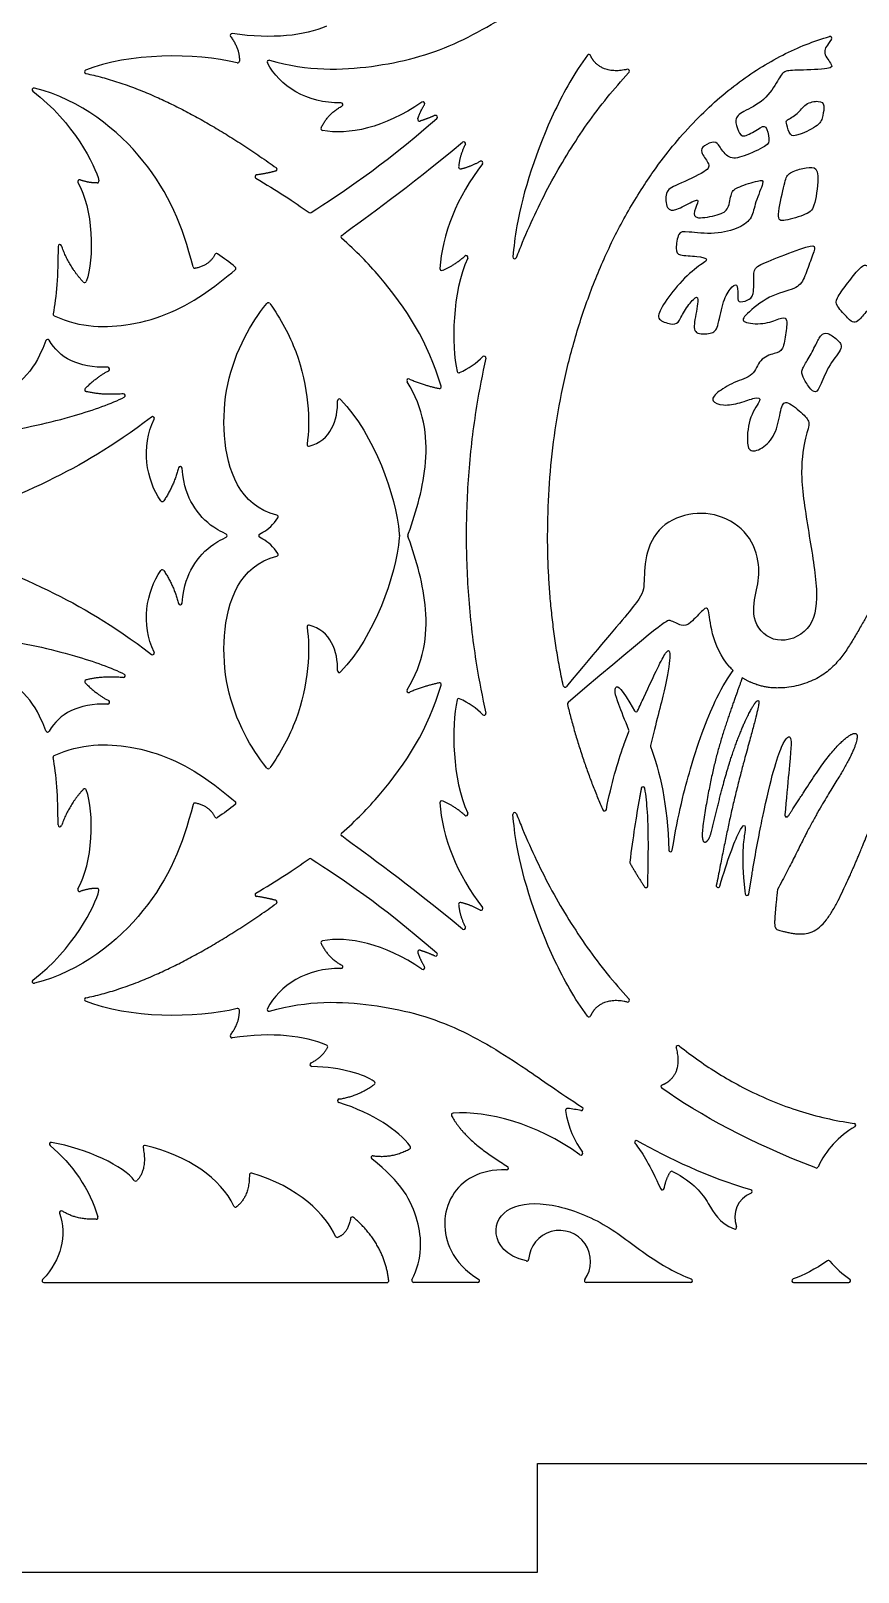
# Model space of a CAD drawing. Header units: millimetres. Extents: x -155 to 473, y -331 to 153.
# Drawn here: x 209.4 to 255.2, y -97.1 to -12 of the extents above; entities that cross this region are included whole.
import ezdxf

# ---------------------------------------------------------------- set-up
doc = ezdxf.new("R2010")
doc.units = ezdxf.units.MM
doc.header["$MEASUREMENT"] = 0
doc.layers.add('Layer 03', color=5, linetype='Continuous')

msp = doc.modelspace()

# ---------------------------------------------------------------- linework, layer by layer
at = {"layer": 'Layer 03'}
for p, q in [((220.222, -39.794), (220.014, -39.694)), ((220.014, -40.074), (220.222, -39.974)), ((222.072, -39.797), (222.248, -39.697)), ((222.248, -40.071), (222.072, -39.971)), ((229.789, -39.774), (229.799, -39.874)), ((229.799, -39.893), (229.789, -39.993)), ((230.271, -39.85), (230.306, -39.75)), ((230.306, -40.017), (230.271, -39.917)), ((249.104, -59.679), (249.289, -58.562)), ((248.889, -59.514), (248.906, -59.673)), ((210.153, -81.134), (229.11, -81.134)), ((234.123, -81.134), (230.58, -81.134)), ((245.896, -81.134), (240.121, -81.134)), ((251.587, -81.134), (254.637, -81.134)), ((237.426, -97.134), (237.426, -91.134)), ((237.426, -91.134), (277.426, -91.134)), ((197.426, -97.134), (237.426, -97.134))]:
    msp.add_line(p, q, dxfattribs=at)
for centre, radius, start, end in [((220.54, -12.245), 0.1, 81.53168, 217.29526), ((253.601, -12.402), 0.1, 324.99678, 106.32072), ((240.272, -13.401), 0.1, 22.78087, 143.76271), ((212.492, -14.259), 0.1, 111.79357, 258.29991), ((220.856, -13.669), 0.1, 255.8393, 358.42759), ((222.588, -13.723), 0.1, 74.30426, 208.23405), ((242.415, -14.221), 0.1, 317.25463, 103.76522), ((209.599, -15.259), 0.1, 76.03754, 232.94801), ((226.571, -16.071), 0.1, 298.16218, 91.76045), ((231.097, -16.028), 0.1, 327.9607, 124.13541), ((230.912, -16.885), 0.1, 162.03187, 287.20956), ((231.796, -16.764), 0.1, 311.22778, 114.10687), ((225.563, -17.405), 0.1, 155.06146, 259.36875), ((233.357, -18.226), 0.1, 332.52558, 129.42768), ((222.939, -19.647), 0.1, 285.10998, 54.48761), ((233.172, -19.523), 0.1, 175.3566, 282.58273), ((234.316, -19.29), 0.1, 321.40459, 118.69506), ((212.117, -20.332), 0.1, 71.68739, 211.22352), ((213.097, -20.302), 0.1, 270.93878, 13.81683), ((221.918, -20.058), 0.1, 98.42678, 239.68105), ((224.864, -21.953), 0.1, 234.31212, 303.17999), ((211.031, -23.905), 0.1, 18.90991, 180.06324), ((226.668, -23.377), 0.1, 126.39314, 228.83937), ((219.689, -24.402), 0.1, 56.36672, 153.23615), ((233.483, -24.515), 0.1, 335.13917, 131.65435), ((236.173, -24.489), 0.1, 175.10928, 338.87419), ((218.491, -25.016), 0.1, 194.44444, 280.54105), ((220.659, -25.121), 0.1, 309.50417, 50.49032), ((232.134, -25.133), 0.1, 176.07826, 291.50114), ((212.4, -25.806), 0.1, 222.77937, 339.34367), ((222.547, -27.113), 0.1, 36.3321, 141.57617), ((210.759, -27.646), 0.1, 169.43408, 244.9264), ((210.356, -29.139), 0.1, 30.01933, 159.81326), ((213.687, -30.683), 0.1, 297.29773, 91.19432), ((234.48, -30.065), 0.1, 347.18688, 135.31557), ((230.308, -31.323), 0.1, 67.06556, 212.07074), ((233.08, -30.788), 0.1, 192.07032, 293.94684), ((212.505, -31.821), 0.1, 135.12823, 255.69476), ((214.542, -32.146), 0.1, 297.35552, 94.7747), ((226.479, -32.428), 0.1, 43.35959, 181.92525), ((232.007, -31.653), 0.1, 258.30303, 16.65812), ((216.157, -33.408), 0.1, 333.36506, 127.22075), ((224.791, -34.845), 0.1, 170.43505, 284.47458), ((217.691, -36.165), 0.1, 4.6661, 164.91489), ((216.696, -37.901), 0.1, 215.57321, 326.55209), ((222.997, -38.844), 0.1, 326.38364, 76.07761), ((220.179, -39.884), 0.1, 295.6873, 64.3127), ((222.121, -39.884), 0.1, 119.57181, 240.42819), ((229.699, -39.884), 0.1, 354.6468, 5.3532), ((230.365, -39.884), 0.1, 160.56705, 199.43295), ((222.997, -40.923), 0.1, 283.92239, 33.61636), ((216.696, -41.867), 0.1, 33.44791, 144.42679), ((217.691, -43.602), 0.1, 195.08511, 355.3339), ((224.791, -44.923), 0.1, 75.52542, 189.56495), ((216.157, -46.359), 0.1, 232.77925, 26.63494), ((214.542, -47.622), 0.1, 265.2253, 62.64448), ((226.479, -47.34), 0.1, 178.07475, 316.64041), ((212.505, -47.947), 0.1, 104.30524, 224.87177), ((230.308, -48.444), 0.1, 147.92926, 292.93444), ((232.007, -48.115), 0.1, 343.34188, 101.69697), ((238.95, -48.147), 0.1, 192.01303, 320.20256), ((213.687, -49.084), 0.1, 268.80568, 62.70227), ((233.08, -48.98), 0.1, 66.05316, 167.92968), ((239.184, -49.175), 0.1, 130.34159, 193.62298), ((234.48, -49.703), 0.1, 224.68443, 12.81312), ((242.875, -49.514), 0.1, 208.17211, 335.76036), ((210.356, -50.628), 0.1, 200.18674, 329.98067), ((242.39, -50.666), 0.1, 338.36556, 20.95954), ((243.776, -51.497), 0.1, 166.60517, 200.20837), ((210.759, -52.122), 0.1, 115.0736, 190.56592), ((222.547, -52.654), 0.1, 218.42383, 323.6679), ((212.4, -53.962), 0.1, 20.65633, 137.22063), ((243.267, -53.849), 0.1, 8.62668, 168.89968), ((218.491, -54.751), 0.1, 79.45895, 165.55556), ((220.659, -54.646), 0.1, 309.50968, 50.49583), ((232.134, -54.634), 0.1, 68.49886, 183.92174), ((233.483, -55.253), 0.1, 228.34565, 24.86083), ((236.173, -55.278), 0.1, 21.12581, 184.89072), ((241.137, -54.986), 0.1, 203.80045, 348.69596), ((211.031, -55.863), 0.1, 179.93676, 341.09009), ((219.689, -55.365), 0.1, 206.76385, 303.63328), ((226.668, -56.391), 0.1, 131.16063, 233.60686), ((224.864, -57.815), 0.1, 56.82001, 125.68788), ((244.783, -57.247), 0.1, 181.12339, 351.01314), ((242.63, -57.93), 0.1, 172.88121, 210.12319), ((212.117, -59.435), 0.1, 148.77648, 288.31261), ((213.097, -59.465), 0.1, 346.18317, 89.06122), ((243.427, -59.221), 0.1, 213.30765, 358.94319), ((247.412, -59.216), 0.1, 168.80867, 343.96037), ((221.918, -59.709), 0.1, 120.31895, 261.57322), ((222.939, -60.12), 0.1, 305.51239, 74.89002), ((233.172, -60.244), 0.1, 77.41727, 184.6434), ((234.316, -60.478), 0.1, 241.30494, 38.59541), ((249.005, -59.662), 0.1, 185.98434, 350.56197), ((233.357, -61.541), 0.1, 230.57232, 27.47442), ((225.563, -62.362), 0.1, 100.63125, 204.93854), ((230.912, -62.882), 0.1, 72.79044, 197.96813), ((231.796, -63.004), 0.1, 245.89313, 48.77222), ((226.571, -63.697), 0.1, 268.23955, 61.83782), ((231.097, -63.74), 0.1, 235.86459, 32.0393), ((209.599, -64.508), 0.1, 127.05199, 283.96246), ((212.492, -65.509), 0.1, 101.70009, 248.20643), ((242.415, -65.546), 0.1, 256.23478, 42.74537), ((220.856, -66.098), 0.1, 1.57241, 104.1607), ((222.588, -66.045), 0.1, 151.76595, 285.69574), ((240.272, -66.367), 0.1, 216.23729, 337.21913), ((220.54, -67.522), 0.1, 142.70474, 278.46832), ((225.737, -68.115), 0.1, 331.80586, 67.39351), ((245.197, -68.138), 0.1, 51.48513, 197.13988), ((224.953, -69.098), 0.1, 117.33769, 268.06152), ((228.351, -70.116), 0.1, 305.45984, 55.996), ((244.354, -70.311), 0.1, 110.44033, 234.36322), ((226.485, -71.097), 0.1, 97.81493, 252.47798), ((239.851, -71.538), 0.1, 258.40281, 57.16408), ((232.772, -71.875), 0.1, 93.55698, 207.68347), ((239.085, -71.618), 0.1, 83.19385, 186.60573), ((254.92, -72.446), 0.1, 299.76329, 82.04464), ((257.426, -76.827), 4.947, 119.76329, 155.24497), ((210.551, -73.497), 0.1, 80.52913, 230.65928), ((215.731, -73.661), 0.1, 76.5374, 191.20411), ((230.322, -73.661), 0.1, 298.58891, 38.9472), ((239.83, -73.994), 0.1, 234.28187, 34.45025), ((242.898, -73.393), 0.1, 60.57355, 218.88065), ((228.338, -74.231), 0.1, 81.62104, 231.49543), ((235.723, -74.805), 0.1, 268.55667, 59.18253), ((252.842, -74.714), 0.1, 248.64882, 335.24497), ((215.224, -75.432), 0.1, 216.30986, 317.6272), ((221.606, -75.19), 0.1, 74.14943, 180.4588), ((244.846, -75.092), 0.1, 62.82208, 150.03873), ((244.333, -75.922), 0.1, 205.27209, 350.30952), ((249.76, -77.528), 1.426, 111.49052, 201.44825), ((249.201, -76.108), 0.1, 291.49052, 74.15689), ((211.115, -77.275), 0.1, 57.72942, 198.17051), ((220.741, -76.868), 0.1, 205.16191, 308.20104), ((213.041, -77.542), 0.1, 271.92828, 16.31834), ((227.198, -77.612), 0.1, 49.28452, 169.59367), ((238.651, -79.972), 1.713, 324.14314, 176.11307), ((248.339, -78.086), 0.1, 247.09433, 21.44825), ((226.355, -78.544), 0.1, 203.29814, 289.19786), ((236.842, -79.849), 0.1, 256.98982, 356.11307), ((253.515, -80.018), 0.1, 39.20772, 124.92157), ((257.426, -76.827), 4.947, 219.20772, 236.45798), ((210.153, -81.034), 0.1, 136.3629, 270), ((229.11, -81.034), 0.1, 270, 6.70788), ((230.58, -81.034), 0.1, 153.02449, 270), ((234.123, -81.034), 0.1, 270, 58.92932), ((240.121, -81.034), 0.1, 144.14314, 270), ((245.896, -81.034), 0.1, 270, 69.25169), ((251.587, -81.034), 0.1, 109.85433, 270), ((254.637, -81.034), 0.1, 270, 56.45798)]:
    msp.add_arc(centre, radius, start, end, dxfattribs=at)
for points, knots in [([(222.615, -13.627), (224.769, -14.232), (228.513, -14.119), (232.888, -12.939), (236.618, -10.584), (238.583, -9.167), (239.905, -8.314)], [1148.044996, 1148.044996, 1148.044996, 1148.044996, 1153.99452, 1160.143638, 1166.292755, 1171.098211, 1171.098211, 1171.098211, 1171.098211]), ([(253.683, -12.459), (253.435, -12.813), (253.137, -13.158), (253.71, -13.868), (253.783, -14.11), (251.715, -14.183), (251.037, -14.183), (250.771, -14.643), (250.019, -15.903), (248.687, -16.473), (248.275, -16.885), (248.542, -17.588), (248.784, -17.951), (249.656, -17.394), (250.092, -17.127), (250.238, -18.048), (250.213, -18.314), (248.735, -18.993), (247.984, -19.114), (247.476, -18.339), (247.258, -18.048), (246.579, -18.339), (246.385, -18.654), (246.943, -19.332), (246.943, -19.72), (244.983, -20.558), (244.455, -20.846), (244.551, -21.927), (245.031, -21.951), (246.064, -21.375), (246.424, -21.255), (246.04, -22.023), (246.112, -22.431), (247.505, -22.167), (248.033, -21.879), (248.105, -20.894), (248.441, -20.63), (249.762, -20.222), (250.002, -20.246), (249.426, -21.519), (249.33, -22.335), (248.657, -22.888), (247.265, -23.272), (245.608, -23.08), (245.199, -23.08), (245.055, -24.136), (245.175, -24.424), (246.304, -24.424), (247.001, -24.617), (246.304, -24.953), (245.107, -26.065), (244.217, -27.353), (243.983, -27.985), (244.873, -28.219), (245.201, -28.196), (245.505, -27.493), (246.09, -26.721), (246.395, -26.604), (246.09, -28.055), (246.044, -28.781), (247.097, -28.734), (247.402, -28.477), (247.636, -27.002), (248.081, -26.182), (248.502, -25.878), (248.502, -26.58), (248.479, -27.049), (249.064, -26.885), (249.415, -26.674), (249.369, -25.41), (249.415, -25.026), (250.563, -24.581), (252.53, -23.808), (252.857, -23.878), (252.506, -24.674), (252.178, -25.728), (251.78, -26.267), (250.235, -26.571), (248.83, -27.747), (248.666, -28.122), (249.954, -28.239), (250.844, -27.864), (251.265, -27.794), (251.171, -28.637), (251.008, -29.691), (250.586, -29.784), (249.66, -30.11), (249.428, -31.085), (248.29, -31.364), (247.267, -32.015), (246.965, -32.456), (247.662, -32.735), (248.638, -32.572), (249.498, -32.224), (249.893, -32.293), (249.126, -33.223), (248.963, -34.825), (249.196, -35.337), (250.078, -34.988), (250.706, -34.059), (250.891, -32.688), (251.17, -32.363), (252.192, -33.223), (252.541, -33.641), (252.203, -34.462), (251.895, -36.488), (252.454, -39.94), (253.008, -43.224), (252.605, -45.221), (250.582, -45.987), (249.19, -44.678), (249.512, -42.968), (249.768, -41.774), (249.341, -39.94), (247.721, -38.704), (245.759, -38.533), (243.968, -39.428), (243.286, -41.262), (243.371, -42.84), (243.033, -43.517), (240.783, -46.102), (239.026, -48.211)], [919.411993, 919.411993, 919.411993, 919.411993, 920.317354, 921.397188, 922.477023, 923.556858, 924.636692, 925.716527, 926.796362, 927.876196, 928.956031, 930.035866, 931.1157, 932.195535, 933.275369, 934.355204, 935.435039, 936.514873, 937.594708, 938.674543, 939.754377, 940.834212, 941.914047, 942.993881, 944.073716, 945.15355, 946.233385, 947.31322, 948.393054, 949.472889, 950.552724, 951.632558, 952.712393, 953.792228, 954.872062, 955.951897, 957.031731, 958.111566, 959.191401, 960.271235, 961.35107, 962.430905, 963.510739, 964.590574, 965.670409, 966.750243, 967.830078, 968.909912, 969.989747, 971.069582, 972.149416, 973.229251, 974.309086, 975.38892, 976.468755, 977.54859, 978.628424, 979.708259, 980.788093, 981.867928, 982.947763, 984.027597, 985.107432, 986.187267, 987.267101, 988.346936, 989.426771, 990.506605, 991.58644, 992.666274, 993.746109, 994.825944, 995.905778, 996.985613, 998.065448, 999.145282, 1000.225117, 1001.304952, 1002.384786, 1003.464621, 1004.544455, 1005.62429, 1006.704125, 1007.783959, 1008.863794, 1009.943629, 1011.023463, 1012.103298, 1013.183133, 1014.262967, 1015.342802, 1016.422636, 1017.502471, 1018.582306, 1019.66214, 1020.741975, 1021.82181, 1022.901644, 1023.981479, 1025.061314, 1026.141148, 1027.220983, 1028.300817, 1029.380652, 1030.460487, 1031.540321, 1032.620156, 1033.699991, 1034.779825, 1035.85966, 1036.939495, 1038.019329, 1039.099164, 1040.178998, 1041.258833, 1042.338668, 1043.418502, 1044.498337, 1045.578172, 1046.658006, 1047.711812, 1047.711812, 1047.711812, 1047.711812]), ([(240.191, -13.342), (239.47, -14.325), (237.757, -17.381), (236.366, -21.68), (236.119, -23.951), (236.074, -24.481)], [532.012225, 532.012225, 532.012225, 532.012225, 535.581795, 542.764617, 545.143216, 545.143216, 545.143216, 545.143216]), ([(236.267, -24.525), (236.376, -24.241), (236.724, -23.373), (237.359, -21.946), (238.214, -20.272), (239.457, -18.138), (240.867, -16.14), (242.064, -14.75), (242.479, -14.3), (242.489, -14.289)], [518.363661, 518.363661, 518.363661, 518.363661, 519.276932, 521.168185, 523.048465, 524.912797, 528.576886, 530.369903, 530.413155, 530.413155, 530.413155, 530.413155]), ([(218.394, -25.041), (217.807, -22.765), (216.366, -19.227), (212.216, -15.807), (209.623, -15.162)], [434.622462, 434.622462, 434.622462, 434.622462, 441.955344, 448.957782, 448.957782, 448.957782, 448.957782]), ([(232.103, -31.624), (231.381, -29.213), (229.722, -26.555), (227.406, -24.155), (226.602, -23.452)], [978.990779, 978.990779, 978.990779, 978.990779, 987.004972, 990.235763, 990.235763, 990.235763, 990.235763]), ([(210.717, -27.736), (212.184, -28.423), (215.395, -28.418), (218.36, -27.112), (220.207, -25.623), (220.722, -25.198)], [416.673534, 416.673534, 416.673534, 416.673534, 422.265589, 429.13068, 431.606073, 431.606073, 431.606073, 431.606073]), ([(223.021, -38.747), (220.96, -38.236), (219.573, -34.234), (220.565, -29.833), (221.996, -27.646), (222.469, -27.051)], [682.87745, 682.87745, 682.87745, 682.87745, 690.040908, 697.359587, 700.236907, 700.236907, 700.236907, 700.236907]), ([(222.628, -27.054), (223.254, -27.905), (224.738, -30.727), (224.896, -33.617), (224.692, -34.828)], [700.420592, 700.420592, 700.420592, 700.420592, 703.327739, 709.509934, 709.509934, 709.509934, 709.509934]), ([(200.018, -27.579), (198.661, -27.606), (197.051, -28.566), (196.43, -30.576), (197.456, -33.194), (201.614, -34.789), (207.635, -34.295), (211.69, -33.362), (213.904, -32.588), (214.588, -32.234)], [1378.930569, 1378.930569, 1378.930569, 1378.930569, 1382.645896, 1386.5354, 1390.424903, 1394.314406, 1398.203909, 1402.093412, 1405.270869, 1405.270869, 1405.270869, 1405.270869]), ([(210.262, -29.105), (210.188, -29.306), (209.555, -30.829), (208.617, -31.932), (206.459, -32.523)], [1414.147653, 1414.147653, 1414.147653, 1414.147653, 1414.951526, 1420.566089, 1420.566089, 1420.566089, 1420.566089]), ([(234.577, -30.087), (234.378, -30.964), (233.975, -33.043), (233.584, -36.315), (233.491, -38.708), (233.491, -39.884)], [1016.628598, 1016.628598, 1016.628598, 1016.628598, 1019.325897, 1022.979429, 1026.506084, 1026.506084, 1026.506084, 1026.506084]), ([(230.306, -39.75), (230.74, -38.522), (231.547, -35.763), (231.157, -32.866), (230.224, -31.377)], [967.897073, 967.897073, 967.897073, 967.897073, 972.206948, 976.790951, 976.790951, 976.790951, 976.790951]), ([(216.097, -33.329), (213.906, -34.993), (210.46, -36.985), (205.554, -38.99), (203.027, -39.579), (202.477, -39.686)], [407.813151, 407.813151, 407.813151, 407.813151, 412.307169, 417.075138, 418.440395, 418.440395, 418.440395, 418.440395]), ([(220.014, -39.694), (219.846, -39.613), (219.169, -39.214), (218.411, -38.385), (217.874, -37.178), (217.79, -36.157)], [395.092243, 395.092243, 395.092243, 395.092243, 395.793224, 398.086996, 399.938883, 399.938883, 399.938883, 399.938883]), ([(233.491, -39.884), (233.491, -41.059), (233.584, -43.453), (233.975, -46.725), (234.378, -48.804), (234.577, -49.681)], [1026.506084, 1026.506084, 1026.506084, 1026.506084, 1030.03274, 1033.686272, 1036.383571, 1036.383571, 1036.383571, 1036.383571]), ([(202.477, -40.082), (203.027, -40.189), (205.554, -40.778), (210.46, -42.782), (213.906, -44.774), (216.097, -46.439)], [419.56655, 419.56655, 419.56655, 419.56655, 420.931807, 425.699775, 430.193793, 430.193793, 430.193793, 430.193793]), ([(217.79, -43.61), (217.874, -42.59), (218.411, -41.383), (219.169, -40.554), (219.846, -40.155), (220.014, -40.074)], [438.068062, 438.068062, 438.068062, 438.068062, 439.919948, 442.21372, 442.914702, 442.914702, 442.914702, 442.914702]), ([(230.224, -48.391), (231.157, -46.902), (231.547, -44.004), (230.74, -41.245), (230.306, -40.017)], [958.701406, 958.701406, 958.701406, 958.701406, 963.285409, 967.595284, 967.595284, 967.595284, 967.595284]), ([(222.469, -52.717), (221.996, -52.121), (220.565, -49.935), (219.573, -45.534), (220.96, -41.531), (223.021, -41.02)], [662.375171, 662.375171, 662.375171, 662.375171, 665.25249, 672.571168, 679.734628, 679.734628, 679.734628, 679.734628]), ([(248.246, -47.326), (248.182, -47.265), (247.575, -46.643), (246.981, -45.181), (246.91, -43.803), (246.655, -43.867), (245.848, -44.781), (245.423, -44.93), (244.722, -44.463), (244.404, -44.61), (239.119, -49.099)], [552.0827, 552.0827, 552.0827, 552.0827, 552.353913, 554.788661, 557.223408, 559.658156, 562.092903, 564.527651, 566.962398, 569.389981, 569.389981, 569.389981, 569.389981]), ([(224.692, -44.94), (224.896, -46.151), (224.738, -49.041), (223.254, -51.862), (222.628, -52.714)], [653.102144, 653.102144, 653.102144, 653.102144, 659.284339, 662.191485, 662.191485, 662.191485, 662.191485]), ([(200.018, -52.188), (198.661, -52.162), (197.051, -51.201), (196.43, -49.192), (197.456, -46.573), (201.614, -44.978), (207.635, -45.472), (211.69, -46.406), (213.904, -47.179), (214.588, -47.533)], [1378.930569, 1378.930569, 1378.930569, 1378.930569, 1382.645896, 1386.5354, 1390.424903, 1394.314406, 1398.203909, 1402.093412, 1405.270869, 1405.270869, 1405.270869, 1405.270869]), ([(242.966, -49.555), (243.084, -49.294), (243.866, -47.616), (244.662, -45.887), (244.805, -46.461), (244.578, -48.005), (243.969, -50.258), (243.679, -51.474)], [527.965201, 527.965201, 527.965201, 527.965201, 528.595486, 532.336495, 536.077505, 539.818514, 542.986856, 542.986856, 542.986856, 542.986856]), ([(210.262, -50.663), (210.188, -50.461), (209.555, -48.938), (208.617, -47.836), (206.459, -47.244)], [1414.147653, 1414.147653, 1414.147653, 1414.147653, 1414.951526, 1420.566089, 1420.566089, 1420.566089, 1420.566089]), ([(244.882, -57.263), (245.203, -55.228), (246.076, -51.912), (247.173, -48.985), (247.98, -47.683), (248.246, -47.326)], [545.546096, 545.546096, 545.546096, 545.546096, 547.436035, 550.250551, 552.0827, 552.0827, 552.0827, 552.0827]), ([(226.602, -56.315), (227.406, -55.613), (229.722, -53.213), (231.381, -50.554), (232.103, -48.143)], [945.256594, 945.256594, 945.256594, 945.256594, 948.487385, 956.501579, 956.501579, 956.501579, 956.501579]), ([(242.483, -50.63), (242.269, -50.07), (241.72, -48.769), (241.638, -48.109), (242.072, -48.227), (242.787, -49.561)], [517.571917, 517.571917, 517.571917, 517.571917, 519.981913, 523.907664, 527.742518, 527.742518, 527.742518, 527.742518]), ([(249.289, -58.562), (249.305, -58.469), (249.501, -57.303), (250.214, -53.616), (251.004, -51.058), (251.53, -50.819), (251.411, -51.93), (251.181, -54.446), (251.101, -55.311)], [813.355474, 813.355474, 813.355474, 813.355474, 813.430644, 814.302479, 816.737227, 819.171974, 821.606721, 822.793233, 822.793233, 822.793233, 822.793233]), ([(210.717, -52.031), (212.184, -51.344), (215.395, -51.349), (218.36, -52.655), (220.207, -54.144), (220.722, -54.569)], [416.673534, 416.673534, 416.673534, 416.673534, 422.265589, 429.13068, 431.606073, 431.606073, 431.606073, 431.606073]), ([(243.527, -59.223), (243.553, -57.849), (243.601, -55.829), (243.429, -54.245), (243.366, -53.834)], [69.644425, 69.644425, 69.644425, 69.644425, 73.285593, 74.663801, 74.663801, 74.663801, 74.663801]), ([(218.394, -54.726), (217.807, -57.003), (216.366, -60.54), (212.216, -63.96), (209.623, -64.605)], [434.622462, 434.622462, 434.622462, 434.622462, 441.955344, 448.957782, 448.957782, 448.957782, 448.957782]), ([(240.191, -66.426), (239.47, -65.442), (237.757, -62.387), (236.366, -58.087), (236.119, -55.817), (236.074, -55.287)], [220.116859, 220.116859, 220.116859, 220.116859, 223.686429, 230.869251, 233.24785, 233.24785, 233.24785, 233.24785]), ([(236.267, -55.242), (236.376, -55.526), (236.724, -56.394), (237.359, -57.822), (238.214, -59.495), (239.457, -61.63), (240.867, -63.628), (242.064, -65.018), (242.479, -65.468), (242.489, -65.478)], [206.468295, 206.468295, 206.468295, 206.468295, 207.381565, 209.272819, 211.153098, 213.017431, 216.68152, 218.474536, 218.517788, 218.517788, 218.517788, 218.517788]), ([(247.508, -59.244), (247.929, -57.779), (248.734, -55.706), (249.043, -55.779), (248.669, -57.418), (248.889, -59.514)], [806.274804, 806.274804, 806.274804, 806.274804, 808.424822, 810.856967, 812.721304, 812.721304, 812.721304, 812.721304]), ([(222.615, -66.141), (224.769, -65.536), (228.513, -65.649), (232.888, -66.829), (236.618, -69.183), (238.583, -70.6), (239.905, -71.454)], [1148.044996, 1148.044996, 1148.044996, 1148.044996, 1153.99452, 1160.143638, 1166.292755, 1171.098211, 1171.098211, 1171.098211, 1171.098211]), ([(245.259, -68.06), (245.615, -68.342), (246.686, -69.146), (248.286, -70.134), (250.043, -70.982), (251.991, -71.736), (253.638, -72.151), (254.791, -72.327), (254.934, -72.347)], [180.471172, 180.471172, 180.471172, 180.471172, 181.834075, 184.486519, 186.101347, 187.683098, 190.747614, 191.180705, 191.180705, 191.180705, 191.180705]), ([(242.821, -73.455), (242.846, -73.486), (243.252, -74.001), (243.603, -74.61), (244.243, -75.965)], [133.982461, 133.982461, 133.982461, 133.982461, 134.140711, 136.57457, 136.57457, 136.57457, 136.57457]), ([(230.491, -80.988), (231.111, -79.771), (230.962, -77.407), (229.906, -75.606), (228.275, -74.309)], [1202.647835, 1202.647835, 1202.647835, 1202.647835, 1206.466518, 1211.011933, 1211.011933, 1211.011933, 1211.011933]), ([(235.721, -74.905), (234.213, -74.867), (232.162, -76.19), (232.193, -79.182), (233.46, -80.518), (234.175, -80.948)], [1187.376185, 1187.376185, 1187.376185, 1187.376185, 1191.387328, 1195.758905, 1198.640781, 1198.640781, 1198.640781, 1198.640781]), ([(244.892, -75.003), (246.092, -75.619), (246.94, -76.751), (247.428, -77.81), (248.3, -78.178)], [121.818358, 121.818358, 121.818358, 121.818358, 124.390614, 126.811587, 126.811587, 126.811587, 126.811587]), ([(236.819, -79.946), (235.648, -79.675), (234.775, -78.335), (235.711, -76.821), (238.139, -76.649), (241.195, -77.795), (243.393, -79.641), (245.099, -80.625), (245.931, -80.94)], [257.174636, 257.174636, 257.174636, 257.174636, 260.689747, 264.320779, 267.95181, 271.582842, 275.213873, 278.518102, 278.518102, 278.518102, 278.518102])]:
    msp.add_open_spline(points, degree=3, knots=knots, dxfattribs=at)
for points, degree in [([(225.775, -11.745), (224.549, -12.255), (222.808, -12.482), (220.555, -12.147)], 3), ([(220.46, -12.306), (220.975, -12.981), (220.956, -13.672)], 2), ([(220.831, -13.766), (218.539, -13.188), (214.798, -13.229), (212.455, -14.166)], 3), ([(212.472, -14.356), (217.016, -15.298), (222.997, -19.566)], 2), ([(226.568, -15.971), (224.668, -16.029), (223.179, -15.035), (222.5, -13.77)], 3), ([(209.538, -15.339), (211.78, -17.032), (212.989, -19.441), (213.194, -20.278)], 3), ([(225.473, -17.363), (225.838, -16.577), (226.619, -16.159)], 2), ([(231.041, -15.945), (228.944, -17.366), (226.97, -17.771), (225.545, -17.504)], 3), ([(230.817, -16.854), (230.946, -16.458), (231.182, -16.081)], 2), ([(252.282, -16.066), (252.082, -16.199), (251.835, -16.624), (251.118, -16.942), (251.198, -17.101), (251.357, -17.845), (251.808, -17.792), (253.082, -17.208), (253.189, -16.703), (253.321, -16.066), (253.029, -15.827), (252.481, -15.933), (252.282, -16.066)], 3), ([(224.919, -22.036), (226.585, -20.947), (228.713, -19.597), (231.861, -16.839)], 3), ([(231.755, -16.672), (231.345, -16.856), (230.942, -16.981)], 2), ([(226.609, -23.296), (228.107, -22.192), (230.093, -20.78), (233.293, -18.149)], 3), ([(233.445, -18.272), (233.123, -18.892), (233.072, -19.515)], 2), ([(234.394, -19.352), (232.97, -21.136), (232.16, -23.288), (232.034, -25.126)], 3), ([(233.194, -19.621), (233.715, -19.505), (234.268, -19.202)], 2), ([(252.596, -19.548), (252.41, -19.535), (251.914, -19.623), (251.198, -19.889), (251.091, -20.42), (250.614, -22.437), (250.959, -22.544), (252.419, -22.119), (252.764, -21.774), (253.029, -19.703), (252.782, -19.561), (252.596, -19.548)], 3), ([(212.031, -20.384), (212.857, -21.746), (212.951, -24.626), (212.493, -25.841)], 3), ([(213.099, -20.402), (212.667, -20.409), (212.148, -20.238)], 2), ([(221.868, -20.144), (223.007, -20.811), (223.971, -21.434), (224.806, -22.034)], 3), ([(222.965, -19.744), (222.486, -19.873), (221.903, -19.959)], 2), ([(210.931, -23.905), (210.933, -25.506), (210.836, -26.688), (210.661, -27.627)], 3), ([(212.326, -25.874), (211.509, -24.99), (211.126, -23.873)], 2), ([(219.6, -24.357), (219.291, -24.969), (218.509, -25.114)], 2), ([(220.722, -25.044), (220.416, -24.791), (220.09, -24.549), (219.744, -24.319)], 3), ([(232.171, -25.226), (232.821, -24.97), (233.417, -24.44)], 2), ([(233.574, -24.557), (232.706, -26.431), (232.671, -29.35), (232.983, -30.809)], 3), ([(255.121, -25.25), (254.932, -25.462), (254.509, -26.021), (253.897, -26.814), (253.919, -27.154), (254.645, -27.947), (254.917, -28.151), (255.189, -28.038), (255.71, -27.335), (256.231, -27.086), (256.299, -26.723), (255.936, -25.59), (255.642, -24.752), (255.309, -25.039), (255.121, -25.25)], 3), ([(252.805, -29.349), (252.684, -29.585), (252.382, -30.174), (251.996, -30.718), (252.064, -31.081), (252.45, -31.746), (252.812, -32.063), (253.062, -31.61), (253.537, -30.409), (254.399, -29.457), (254.013, -29.049), (253.424, -28.619), (253.107, -28.755), (252.926, -29.112), (252.805, -29.349)], 3), ([(213.685, -30.583), (212.013, -30.618), (211.002, -30.058), (210.443, -29.089)], 3), ([(233.121, -30.879), (233.635, -30.651), (234.06, -30.347), (234.409, -29.994)], 3), ([(212.434, -31.75), (213.064, -31.117), (213.733, -30.772)], 2), ([(230.347, -31.231), (231.181, -31.584), (231.987, -31.751)], 2), ([(214.534, -32.046), (213.365, -32.144), (212.48, -31.918)], 2), ([(224.816, -34.941), (225.997, -34.637), (226.414, -33.491), (226.379, -32.431)], 3), ([(226.551, -32.359), (228.439, -34.358), (229.588, -37.629), (229.789, -39.774)], 3), ([(216.614, -37.959), (215.803, -36.825), (215.489, -34.963), (216.247, -33.453)], 3), ([(217.594, -36.139), (217.329, -37.124), (216.779, -37.956)], 2), ([(222.248, -39.697), (222.55, -39.526), (222.836, -39.268), (223.08, -38.9)], 3), ([(229.789, -39.993), (229.588, -42.139), (228.439, -45.409), (226.551, -47.409)], 3), ([(223.08, -40.868), (222.836, -40.5), (222.55, -40.242), (222.248, -40.071)], 3), ([(216.247, -46.314), (215.489, -44.804), (215.803, -42.943), (216.614, -41.808)], 3), ([(216.779, -41.812), (217.329, -42.643), (217.594, -43.628)], 2), ([(226.379, -47.337), (226.414, -46.277), (225.997, -45.131), (224.816, -44.826)], 3), ([(212.434, -48.017), (213.064, -48.65), (213.733, -48.995)], 2), ([(214.534, -47.722), (213.365, -47.624), (212.48, -47.85)], 2), ([(231.987, -48.017), (231.181, -48.183), (230.347, -48.536)], 2), ([(213.685, -49.184), (212.013, -49.149), (211.002, -49.71), (210.443, -50.678)], 3), ([(232.983, -48.959), (232.671, -50.418), (232.706, -53.336), (233.574, -55.211)], 3), ([(234.409, -49.773), (234.06, -49.42), (233.635, -49.117), (233.121, -48.888)], 3), ([(242.197, -51.459), (242.241, -51.334), (242.287, -51.209), (242.345, -51.055), (242.412, -50.882), (242.483, -50.703)], 5), ([(241.235, -55.005), (241.52, -53.575), (241.857, -52.418), (242.197, -51.459)], 3), ([(243.682, -51.532), (244.18, -52.883), (244.634, -54.743), (244.683, -57.249)], 3), ([(210.931, -55.862), (210.933, -54.261), (210.836, -53.08), (210.661, -52.14)], 3), ([(212.326, -53.894), (211.509, -54.777), (211.126, -55.895)], 2), ([(212.031, -59.383), (212.857, -58.021), (212.951, -55.142), (212.493, -53.926)], 3), ([(243.064, -54.385), (242.882, -55.387), (242.704, -56.534), (242.531, -57.918)], 3), ([(243.169, -53.83), (243.144, -53.958), (243.121, -54.077), (243.101, -54.186), (243.082, -54.285), (243.064, -54.385)], 5), ([(219.6, -55.41), (219.291, -54.799), (218.509, -54.653)], 2), ([(220.722, -54.723), (220.416, -54.976), (220.09, -55.218), (219.744, -55.448)], 3), ([(232.034, -54.641), (232.16, -56.479), (232.97, -58.632), (234.394, -60.416)], 3), ([(233.417, -55.327), (232.821, -54.797), (232.171, -54.541)], 2), ([(233.293, -61.618), (230.093, -58.988), (228.107, -57.575), (226.609, -56.471)], 3), ([(221.868, -59.623), (223.007, -58.957), (223.971, -58.333), (224.806, -57.734)], 3), ([(224.919, -57.731), (226.585, -58.821), (228.713, -60.17), (231.861, -62.929)], 3), ([(209.538, -64.428), (211.78, -62.736), (212.989, -60.326), (213.194, -59.489)], 3), ([(213.099, -59.365), (212.667, -59.358), (212.148, -59.53)], 2), ([(212.472, -65.411), (217.016, -64.47), (222.997, -60.202)], 2), ([(222.965, -60.024), (222.486, -59.895), (221.903, -59.808)], 2), ([(233.072, -60.252), (233.123, -60.875), (233.445, -61.495)], 2), ([(234.268, -60.566), (233.715, -60.263), (233.194, -60.147)], 2), ([(231.041, -63.822), (228.944, -62.401), (226.97, -61.996), (225.545, -62.264)], 3), ([(225.473, -62.404), (225.838, -63.191), (226.619, -63.609)], 2), ([(230.817, -62.913), (230.946, -63.31), (231.182, -63.687)], 2), ([(231.755, -63.095), (231.345, -62.912), (230.942, -62.787)], 2), ([(226.568, -63.797), (224.668, -63.738), (223.179, -64.733), (222.5, -65.997)], 3), ([(220.831, -66.001), (218.539, -66.579), (214.798, -66.539), (212.455, -65.602)], 3), ([(220.46, -67.461), (220.975, -66.786), (220.956, -66.095)], 2), ([(225.775, -68.023), (224.549, -67.512), (222.808, -67.285), (220.555, -67.621)], 3), ([(224.907, -69.009), (225.549, -68.677), (225.825, -68.162)], 2), ([(228.407, -70.033), (227.825, -69.64), (226.672, -69.256), (224.95, -69.198)], 3), ([(226.471, -70.998), (227.479, -70.859), (228.409, -70.197)], 2), ([(252.806, -74.807), (249.213, -73.402), (246.419, -71.915), (244.295, -70.392)], 3), ([(230.4, -73.598), (229.699, -72.732), (228.422, -71.813), (226.455, -71.192)], 3), ([(232.684, -71.921), (233.412, -73.31), (235.775, -74.719)], 2), ([(239.772, -74.075), (237.34, -72.326), (234.648, -71.658), (232.766, -71.775)], 3), ([(238.985, -71.63), (239.091, -72.543), (239.509, -73.349), (239.913, -73.937)], 3), ([(239.831, -71.636), (239.61, -71.59), (239.367, -71.551), (239.096, -71.519)], 3), ([(210.487, -73.575), (211.723, -74.588), (212.691, -75.989), (213.137, -77.514)], 3), ([(215.143, -75.491), (214.602, -74.754), (212.55, -73.729), (210.567, -73.399)], 3), ([(215.633, -73.681), (215.869, -74.873), (215.298, -75.499)], 2), ([(220.651, -76.91), (219.936, -75.389), (218.122, -74.131), (215.754, -73.564)], 3), ([(228.352, -74.132), (229.388, -74.284), (230.37, -73.749)], 2), ([(249.228, -76.012), (246.831, -75.332), (244.687, -74.287), (242.948, -73.306)], 3), ([(221.506, -75.191), (221.516, -76.386), (220.803, -76.946)], 2), ([(226.263, -78.584), (225.762, -77.42), (224.214, -75.826), (221.633, -75.094)], 3), ([(244.432, -75.939), (244.511, -75.472), (244.759, -75.042)], 2), ([(211.02, -77.306), (211.427, -78.544), (211.114, -79.881), (210.081, -80.965)], 3), ([(213.045, -77.642), (211.943, -77.679), (211.169, -77.19)], 2), ([(227.1, -77.594), (226.943, -78.445), (226.388, -78.639)], 2), ([(229.209, -81.022), (228.972, -79.007), (227.263, -77.536)], 2), ([(253.458, -79.936), (252.778, -80.41), (252.143, -80.727), (251.553, -80.94)], 3)]:
    msp.add_open_spline(points, degree=degree, dxfattribs=at)
for points, weights in [([(237.99, -39.884), (237.99, -16.868), (253.573, -12.306)], [1, 0.746925503214, 0.931189236265]), ([(238.852, -48.167), (237.99, -44.119), (237.99, -39.884)], [0.906133937363, 0.941304409525, 0.999999972012]), ([(239.086, -49.199), (239.832, -52.277), (241.045, -55.026)], [0.897849107727, 0.874747031574, 0.86369365803]), ([(242.544, -57.981), (242.93, -58.646), (243.344, -59.276)], [0.855161252577, 0.854016262841, 0.853686642527])]:
    msp.add_rational_spline(points, weights, degree=2, dxfattribs=at)
for points, weights, degree, knots in [([(242.392, -14.124), (241.208, -14.414), (240.595, -13.73), (240.451, -13.568), (240.364, -13.362)], [0.856207013609, 0.833840093222, 1, 0.955046560168, 0.923892086123], 2, [530.668864, 530.668864, 530.668864, 531.559985, 531.559985, 531.801072, 531.801072, 531.801072]), ([(250.703, -59.424), (250.697, -59.435), (250.693, -59.448), (250.691, -59.46), (250.609, -60.244), (250.462, -61.667), (250.701, -61.633), (252.991, -62.261), (254.538, -59.036), (255.158, -57.641), (256.941, -53.222), (258.8, -49.329), (259.194, -48.228), (258.879, -46.852), (258.918, -45.515), (259.665, -44.454), (259.776, -43.661), (259.536, -42.102), (258.776, -42.262), (256.617, -42.862), (255.938, -43.701), (254.777, -45.896), (253.298, -47.897), (250.502, -48.529), (249.177, -48.005), (248.749, -47.725)], [0.999999998725, 0.987813797824, 0.987813797824, 0.999999998725, 0.999999998725, 0.999999998725, 0.999999998725, 0.999999998725, 0.999999998725, 0.999999998725, 0.999999998725, 0.999999998725, 0.999999998725, 0.999999998725, 0.999999998725, 0.999999998725, 0.999999998725, 0.999999998725, 0.999999998725, 0.999999998725, 0.999999998725, 0.999999998725, 0.999999998725, 0.999999998725, 0.999999998725, 1], 3, [832.712357, 832.712357, 832.712357, 832.712357, 832.750656, 832.750656, 832.750656, 834.329439, 836.764187, 839.198934, 841.633682, 844.068429, 846.503177, 848.937924, 851.372671, 853.807419, 856.242166, 858.676914, 861.111661, 863.546408, 865.981156, 868.415903, 870.850651, 873.285398, 875.720146, 878.154893, 879.670438, 879.670438, 879.670438, 879.670438]), ([(248.749, -47.725), (248.65, -48.004), (248.26, -49.089), (247.419, -51.469), (246.871, -53.985), (246.464, -56.492), (246.619, -56.956), (246.939, -56.668), (247.046, -56.219)], [1, 1, 1, 1, 1, 1, 1, 1, 0.999568226289], 3, [879.670438, 879.670438, 879.670438, 879.670438, 881.286809, 884.577687, 886.670439, 887.670439, 888.670439, 889.513684, 889.513684, 889.513684, 889.513684]), ([(247.046, -56.219), (247.384, -54.812), (247.729, -53.447), (248.439, -51.156), (249.222, -49.363), (249.693, -48.829), (249.693, -49.3), (248.258, -54.368), (247.786, -56.81), (247.314, -59.197)], [0.99956822598, 0.998217267605, 0.998217267283, 0.999999998725, 0.999999998725, 0.999999998725, 0.999999998725, 0.999999998725, 0.999999998725, 0.999999998725], 3, [786.54913, 786.54913, 786.54913, 786.54913, 789.187521, 789.187521, 793.166558, 795.981073, 798.795588, 801.610103, 805.969107, 805.969107, 805.969107, 805.969107]), ([(251.101, -55.311), (251.097, -55.358), (251.122, -55.399), (251.167, -55.414), (251.213, -55.43), (251.258, -55.415), (251.284, -55.375), (251.567, -54.945), (252.045, -54.217), (253.669, -51.697), (255.019, -50.55), (255.212, -51.015), (254.521, -52.638), (252.793, -55.198), (251.451, -58.014), (250.703, -59.424)], [0.999999998725, 0.858696314652, 0.858696314652, 0.999999998725, 0.858696314652, 0.858696314652, 0.999999998725, 0.999999998725, 0.999999998725, 0.999999998725, 0.999999998725, 0.999999998725, 0.999999998725, 0.999999998725, 0.999999998725, 0.999999998725], 3, [822.793233, 822.793233, 822.793233, 822.793233, 822.925867, 822.925867, 822.925867, 823.058501, 823.058501, 823.058501, 823.716428, 824.50404, 826.304329, 828.104619, 829.904908, 831.705197, 832.712357, 832.712357, 832.712357, 832.712357]), ([(242.392, -65.643), (241.208, -65.353), (240.595, -66.038), (240.451, -66.199), (240.364, -66.406)], [0.856207013609, 0.833840093222, 1, 0.955046581604, 0.923892115834], 2, [218.773497, 218.773497, 218.773497, 219.664619, 219.664619, 219.905706, 219.905706, 219.905706]), ([(244.319, -70.217), (244.644, -70.096), (244.86, -69.854), (245.427, -69.221), (245.102, -68.167)], [0.897845234117, 0.934091520125, 1, 0.844451762217, 0.854119055032], 2, [179.029276, 179.029276, 179.029276, 179.382746, 179.382746, 180.216957, 180.216957, 180.216957])]:
    msp.add_rational_spline(points, weights, degree=degree, knots=knots, dxfattribs=at)

doc.saveas('drawing.dxf')
